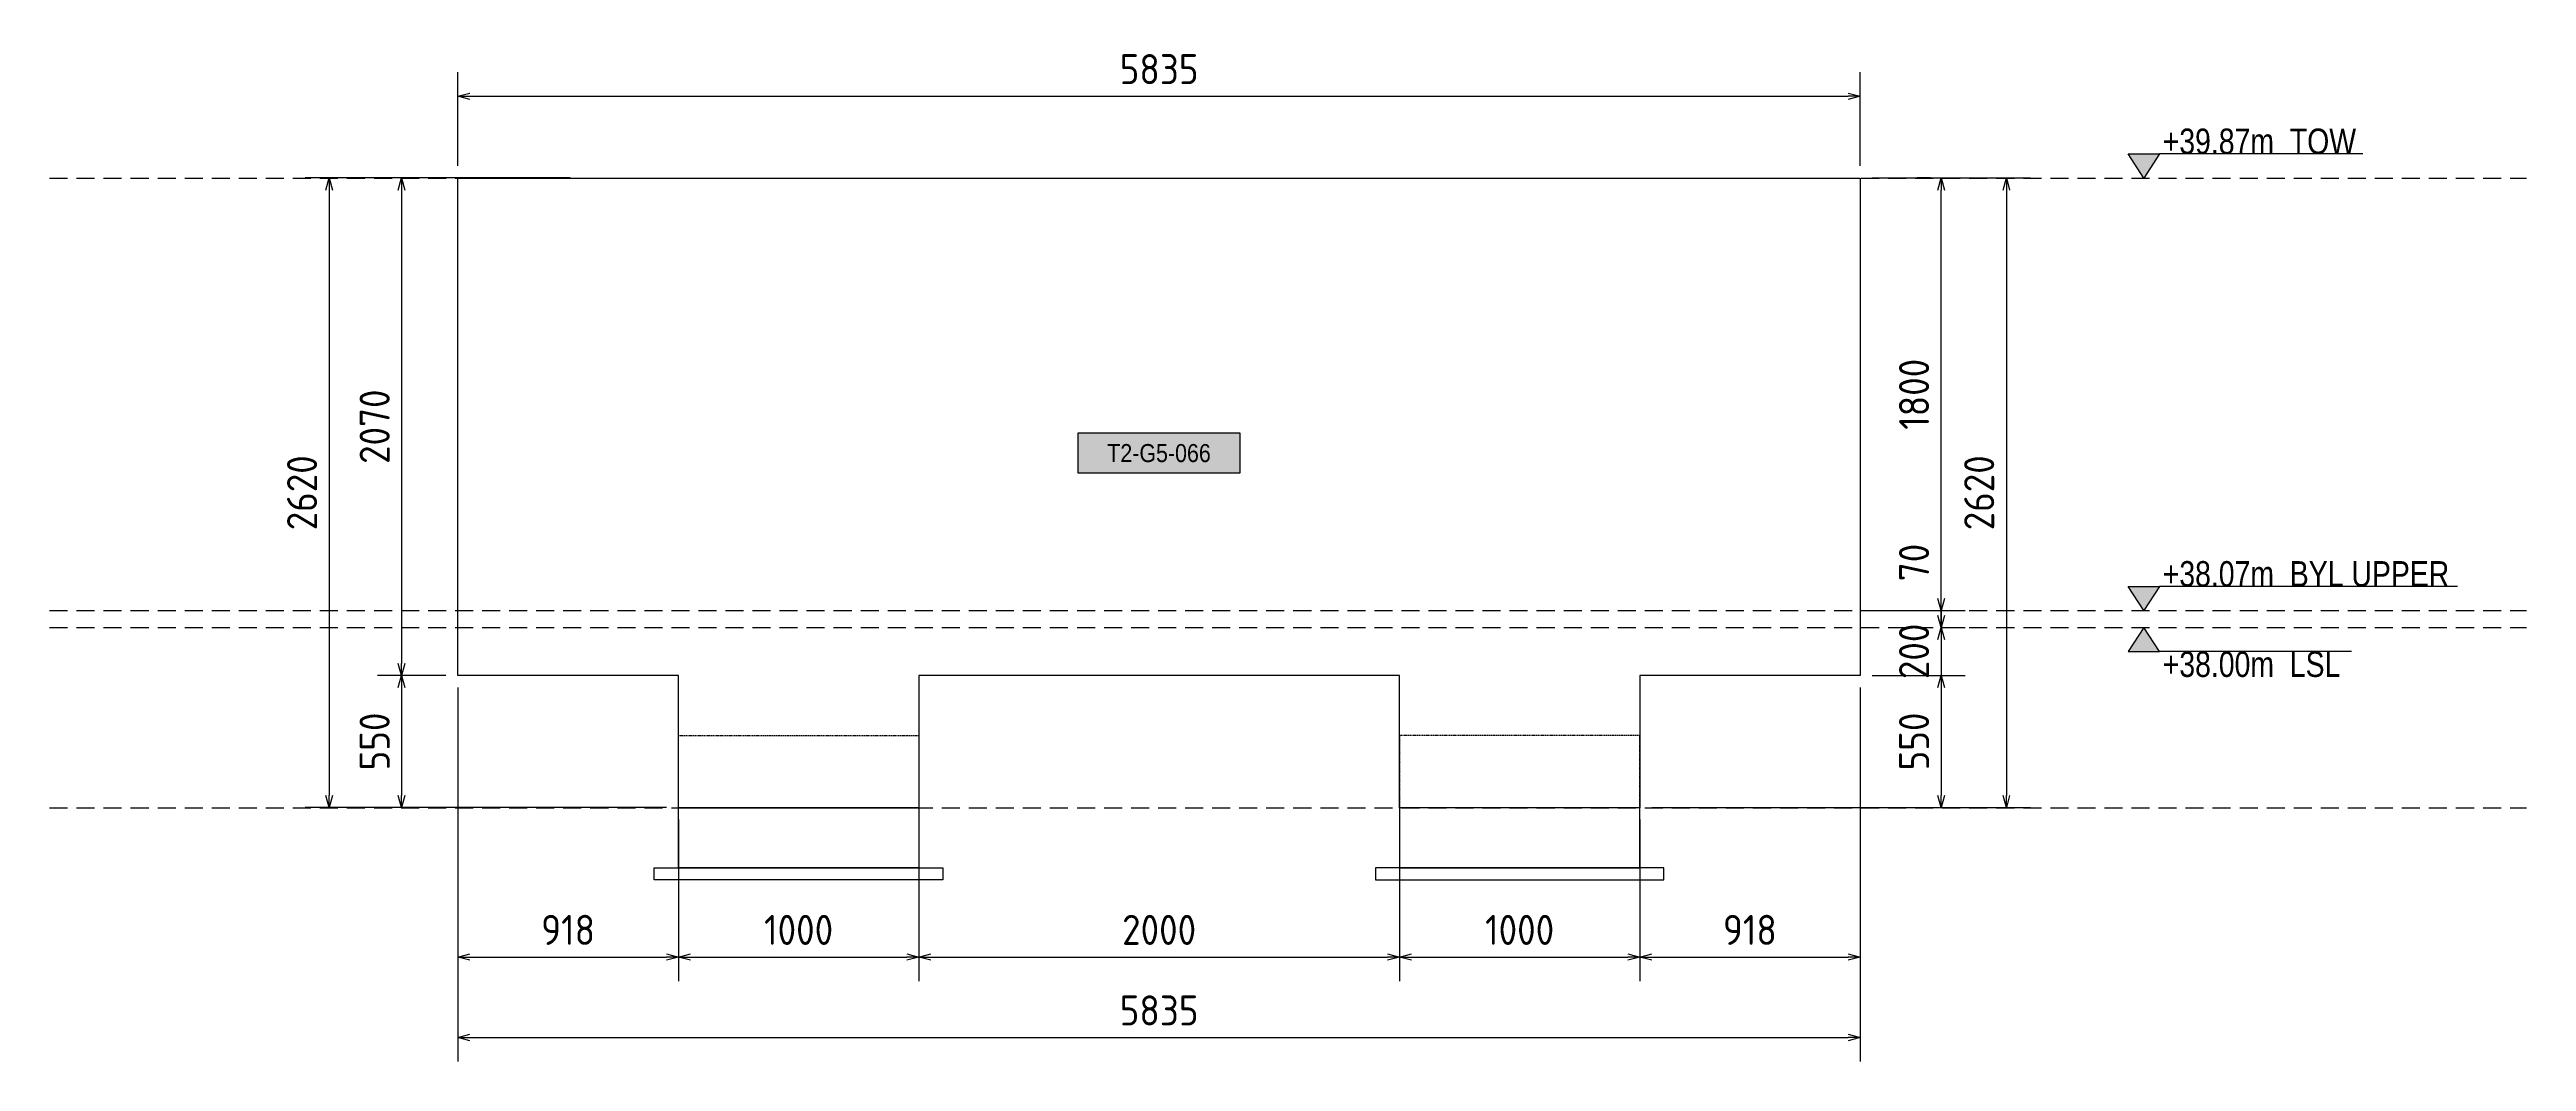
# Model space of a CAD drawing. Header units: centimetres. Extents: x -6122352 to 4157695, y -1694241 to 1947892.
# Drawn here: x 3577937 to 3588243, y 712352 to 716564 of the extents above; entities that cross this region are included whole.
import ezdxf
from ezdxf.enums import TextEntityAlignment as Align

# ---------------------------------------------------------------- set-up
doc = ezdxf.new("R2010")
doc.units = ezdxf.units.CM
doc.header["$MEASUREMENT"] = 0
doc.header["$PDMODE"] = 66
doc.header["$PDSIZE"] = 100
doc.linetypes.add('23585-XR-AR-END-SETTING OUT PLAN$0$HIDDEN', pattern=[0.375, 0.25, -0.125])
doc.linetypes.add('DASHED2', pattern=[0.375, 0.25, -0.125])
for name, color, linetype in [('00-MI-DIM', 7, 'Continuous'), ('@MI-TYPE-01', 30, 'Continuous'), ('@MI-TYPE-02', 6, 'Continuous'), ('JML-Dimension', 1, 'Continuous'), ('PANEL-TAGS', 7, 'Continuous'), ('SECTION', 130, 'Continuous')]:
    doc.layers.add(name, color=color, linetype=linetype)
doc.styles.add('PANELTAG_STYLE', font='arial.ttf')
doc.styles.add('Schueco-BEMSTIL', font='isocpeur.ttf', dxfattribs={"width": 0.9})
doc.styles.add('txt-Pisa-std', font='arial.ttf', dxfattribs={"width": 0.8})
doc.dimstyles.new('MI- JWC-TXT-2.5 MM', dxfattribs={"dimscale": 1.5, "dimtxt": 2.5, "dimasz": 1, "dimexe": 2, "dimexo": 1, "dimgap": 1, "dimtad": 1, "dimdec": 0, "dimdsep": 46, "dimtxsty": 'Schueco-BEMSTIL', "dimblk": 'OPEN30', "dimcen": 0, "dimdle": 2, "dimclrd": 140, "dimclre": 8, "dimclrt": 40, "dimadec": 0, "dimazin": 2, "dimtfac": 1, "dimtdec": 0, "dimtix": 1, "dimtmove": 2, "dimatfit": 3, "dimldrblk": 'OPEN', "dimfxl": 2, "dimlwd": -1, "dimlwe": -1, "dimarcsym": 0})

# ---------------------------------------------------------------- blocks, each defined once
blk = doc.blocks.new('*U2669')
at = {"layer": 'JML-Dimension'}
h = blk.add_hatch(color=10, dxfattribs=at)
h.dxf.hatch_style = 1
h.paths.add_polyline_path([(0, 0), (-1.54, 2.37), (1.54, 2.37)])
blk.add_line((20.44, 2.37), (1.54, 2.37), dxfattribs=at)
blk.add_lwpolyline([(0, 0), (-1.54, 2.37), (1.54, 2.37), (0, 0)], dxfattribs=at)
at = {"color": 5, "style": 'txt-Pisa-std', "width": 0.8}
blk.add_attdef('+0.0', text='', height=2.5, dxfattribs=at).set_placement((1.87, 2.37), align=Align.BOTTOM_LEFT)
blk = doc.blocks.new('*U2670')
at = {"layer": 'JML-Dimension'}
h = blk.add_hatch(color=10, dxfattribs=at)
h.dxf.hatch_style = 1
h.paths.add_polyline_path([(0, 0), (-1.54, 2.37), (1.54, 2.37)])
blk.add_line((30.87, 2.37), (1.54, 2.37), dxfattribs=at)
blk.add_lwpolyline([(0, 0), (-1.54, 2.37), (1.54, 2.37), (0, 0)], dxfattribs=at)
at = {"color": 5, "style": 'txt-Pisa-std', "width": 0.8}
blk.add_attdef('+0.0', text='', height=2.5, dxfattribs=at).set_placement((1.87, 2.37), align=Align.BOTTOM_LEFT)
blk = doc.blocks.new('*U2671')
at = {"layer": 'JML-Dimension'}
h = blk.add_hatch(color=10, dxfattribs=at)
h.dxf.hatch_style = 1
h.paths.add_polyline_path([(0, 0), (-1.54, 2.37), (1.54, 2.37)])
blk.add_line((21.57, 2.37), (1.54, 2.37), dxfattribs=at)
blk.add_lwpolyline([(0, 0), (-1.54, 2.37), (1.54, 2.37), (0, 0)], dxfattribs=at)
at = {"color": 5, "style": 'txt-Pisa-std', "width": 0.8}
blk.add_attdef('+0.0', text='', height=2.5, dxfattribs=at).set_placement((1.87, 2.37), align=Align.BOTTOM_LEFT)
blk = doc.blocks.new('_Open30')
at = {"color": 0, "linetype": 'ByBlock', "lineweight": -2}
for p, q in [((-1, 0.27), (0, 0)), ((0, 0), (-1, -0.27)), ((0, 0), (-1, 0))]:
    blk.add_line(p, q, dxfattribs=at)
blk = doc.blocks.new('*D2638')
at = {"layer": '00-MI-DIM', "color": 8, "transparency": 16777216}
for p, q in [((3579636, 716079), (3579636, 716469)), ((3585471, 716079), (3585471, 716469))]:
    blk.add_line(p, q, dxfattribs=at)
at = {"layer": '00-MI-DIM', "color": 140, "transparency": 16777216}
blk.add_line((3579686, 716369), (3585421, 716369), dxfattribs=at)
at = {"layer": 'Defpoints', "color": 0, "transparency": 16777216}
for p in [(3585471, 716369), (3579636, 716029), (3585471, 716029)]:
    blk.add_point(p, dxfattribs=at)
at = {"layer": '00-MI-DIM', "color": 140, "transparency": 16777216, "xscale": 50, "yscale": 50, "zscale": 50, "rotation": 180}
blk.add_blockref('_Open30', (3579636, 716369), dxfattribs=at)
at = {"layer": '00-MI-DIM', "color": 140, "transparency": 16777216, "xscale": 50, "yscale": 50, "zscale": 50}
blk.add_blockref('_Open30', (3585471, 716369), dxfattribs=at)
at = {"layer": '00-MI-DIM', "color": 40, "transparency": 16777216, "insert": (3582554, 716482), "char_height": 125, "attachment_point": 5, "style": 'Schueco-BEMSTIL'}
blk.add_mtext('5835', dxfattribs=at)
blk = doc.blocks.new('_Open')
at = {"color": 0, "linetype": 'ByBlock', "lineweight": -2}
for p, q in [((-1, 0.2), (0, 0)), ((-1, -0.2), (0, 0)), ((0, 0), (-1, 0))]:
    blk.add_line(p, q, dxfattribs=at)
blk = doc.blocks.new('*D2639')
at = {"layer": '00-MI-DIM', "color": 140, "transparency": 16777216}
for p, q in [((3585808, 714279), (3585808, 714329)), ((3585808, 714229), (3585808, 714159)), ((3585808, 714109), (3585808, 714059))]:
    blk.add_line(p, q, dxfattribs=at)
at = {"layer": '00-MI-DIM', "color": 8, "transparency": 16777216}
for p, q in [((3585521, 714229), (3585908, 714229)), ((3585858, 714159), (3585908, 714159))]:
    blk.add_line(p, q, dxfattribs=at)
at = {"layer": 'Defpoints', "color": 0, "transparency": 16777216}
for p in [(3585471, 714229), (3585808, 714159), (3585808, 714159)]:
    blk.add_point(p, dxfattribs=at)
at = {"layer": '00-MI-DIM', "color": 140, "transparency": 16777216, "xscale": 50, "yscale": 50, "zscale": 50}
for p, rotation in [((3585808, 714229), 270), ((3585808, 714159), 90)]:
    blk.add_blockref('_Open30', p, dxfattribs=dict(at, rotation=rotation))
at = {"layer": '00-MI-DIM', "color": 40, "transparency": 16777216, "insert": (3585695, 714429), "char_height": 125, "attachment_point": 5, "rotation": 90, "style": 'Schueco-BEMSTIL'}
blk.add_mtext('70', dxfattribs=at)
blk = doc.blocks.new('*D2640')
at = {"layer": '00-MI-DIM', "color": 140, "transparency": 16777216}
for p, q in [((3585808, 714209), (3585808, 714259)), ((3585808, 714159), (3585808, 713959)), ((3585808, 713909), (3585808, 713859))]:
    blk.add_line(p, q, dxfattribs=at)
at = {"layer": '00-MI-DIM', "color": 8, "transparency": 16777216}
for p, q in [((3585858, 714159), (3585908, 714159)), ((3585521, 713959), (3585908, 713959))]:
    blk.add_line(p, q, dxfattribs=at)
at = {"layer": 'Defpoints', "color": 0, "transparency": 16777216}
for p in [(3585808, 714159), (3585471, 713959), (3585808, 713959)]:
    blk.add_point(p, dxfattribs=at)
at = {"layer": '00-MI-DIM', "color": 140, "transparency": 16777216, "xscale": 50, "yscale": 50, "zscale": 50}
for p, rotation in [((3585808, 714159), 270), ((3585808, 713959), 90)]:
    blk.add_blockref('_Open30', p, dxfattribs=dict(at, rotation=rotation))
at = {"layer": '00-MI-DIM', "color": 40, "transparency": 16777216, "insert": (3585695, 714059), "char_height": 125, "attachment_point": 5, "rotation": 90, "style": 'Schueco-BEMSTIL'}
blk.add_mtext('200', dxfattribs=at)
blk = doc.blocks.new('*D2641')
at = {"layer": '00-MI-DIM', "color": 8, "transparency": 16777216}
for p, q in [((3585521, 713959), (3585908, 713959)), ((3585610, 713409), (3585908, 713409))]:
    blk.add_line(p, q, dxfattribs=at)
at = {"layer": '00-MI-DIM', "color": 140, "transparency": 16777216}
blk.add_line((3585808, 713909), (3585808, 713459), dxfattribs=at)
at = {"layer": 'Defpoints', "color": 0, "transparency": 16777216}
for p in [(3585471, 713959), (3585560, 713409), (3585808, 713409)]:
    blk.add_point(p, dxfattribs=at)
at = {"layer": '00-MI-DIM', "color": 140, "transparency": 16777216, "xscale": 50, "yscale": 50, "zscale": 50}
for p, rotation in [((3585808, 713959), 90), ((3585808, 713409), 270)]:
    blk.add_blockref('_Open30', p, dxfattribs=dict(at, rotation=rotation))
at = {"layer": '00-MI-DIM', "color": 40, "transparency": 16777216, "insert": (3585695, 713684), "char_height": 125, "attachment_point": 5, "rotation": 90, "style": 'Schueco-BEMSTIL'}
blk.add_mtext('550', dxfattribs=at)
blk = doc.blocks.new('*D2642')
at = {"layer": '00-MI-DIM', "color": 8, "transparency": 16777216}
for p, q in [((3579636, 713909), (3579636, 712687)), ((3580554, 713359), (3580554, 712687))]:
    blk.add_line(p, q, dxfattribs=at)
at = {"layer": '00-MI-DIM', "color": 140, "transparency": 16777216}
blk.add_line((3579686, 712787), (3580504, 712787), dxfattribs=at)
at = {"layer": 'Defpoints', "color": 0, "transparency": 16777216}
for p in [(3579636, 713959), (3580554, 713409), (3580554, 712787)]:
    blk.add_point(p, dxfattribs=at)
at = {"layer": '00-MI-DIM', "color": 140, "transparency": 16777216, "xscale": 50, "yscale": 50, "zscale": 50, "rotation": 180}
blk.add_blockref('_Open30', (3579636, 712787), dxfattribs=at)
at = {"layer": '00-MI-DIM', "color": 140, "transparency": 16777216, "xscale": 50, "yscale": 50, "zscale": 50}
blk.add_blockref('_Open30', (3580554, 712787), dxfattribs=at)
at = {"layer": '00-MI-DIM', "color": 40, "transparency": 16777216, "insert": (3580095, 712900), "char_height": 125, "attachment_point": 5, "style": 'Schueco-BEMSTIL'}
blk.add_mtext('918', dxfattribs=at)
blk = doc.blocks.new('*D2643')
at = {"layer": '00-MI-DIM', "color": 8, "transparency": 16777216}
for p, q in [((3580554, 713109), (3580554, 712687)), ((3581554, 713109), (3581554, 712687))]:
    blk.add_line(p, q, dxfattribs=at)
at = {"layer": '00-MI-DIM', "color": 140, "transparency": 16777216}
blk.add_line((3580604, 712787), (3581504, 712787), dxfattribs=at)
at = {"layer": 'Defpoints', "color": 0, "transparency": 16777216}
for p in [(3580554, 713159), (3581554, 713159), (3581554, 712787)]:
    blk.add_point(p, dxfattribs=at)
at = {"layer": '00-MI-DIM', "color": 140, "transparency": 16777216, "xscale": 50, "yscale": 50, "zscale": 50, "rotation": 180}
blk.add_blockref('_Open30', (3580554, 712787), dxfattribs=at)
at = {"layer": '00-MI-DIM', "color": 140, "transparency": 16777216, "xscale": 50, "yscale": 50, "zscale": 50}
blk.add_blockref('_Open30', (3581554, 712787), dxfattribs=at)
at = {"layer": '00-MI-DIM', "color": 40, "transparency": 16777216, "insert": (3581054, 712900), "char_height": 125, "attachment_point": 5, "style": 'Schueco-BEMSTIL'}
blk.add_mtext('1000', dxfattribs=at)
blk = doc.blocks.new('*D2644')
at = {"layer": '00-MI-DIM', "color": 8, "transparency": 16777216}
for p, q in [((3581554, 713359), (3581554, 712687)), ((3583554, 713359), (3583554, 712687))]:
    blk.add_line(p, q, dxfattribs=at)
at = {"layer": '00-MI-DIM', "color": 140, "transparency": 16777216}
blk.add_line((3581604, 712787), (3583504, 712787), dxfattribs=at)
at = {"layer": 'Defpoints', "color": 0, "transparency": 16777216}
for p in [(3581554, 713409), (3583554, 713409), (3583554, 712787)]:
    blk.add_point(p, dxfattribs=at)
at = {"layer": '00-MI-DIM', "color": 140, "transparency": 16777216, "xscale": 50, "yscale": 50, "zscale": 50, "rotation": 180}
blk.add_blockref('_Open30', (3581554, 712787), dxfattribs=at)
at = {"layer": '00-MI-DIM', "color": 140, "transparency": 16777216, "xscale": 50, "yscale": 50, "zscale": 50}
blk.add_blockref('_Open30', (3583554, 712787), dxfattribs=at)
at = {"layer": '00-MI-DIM', "color": 40, "transparency": 16777216, "insert": (3582554, 712900), "char_height": 125, "attachment_point": 5, "style": 'Schueco-BEMSTIL'}
blk.add_mtext('2000', dxfattribs=at)
blk = doc.blocks.new('*D2645')
at = {"layer": '00-MI-DIM', "color": 8, "transparency": 16777216}
for p, q in [((3583554, 713359), (3583554, 712687)), ((3584554, 713359), (3584554, 712687))]:
    blk.add_line(p, q, dxfattribs=at)
at = {"layer": '00-MI-DIM', "color": 140, "transparency": 16777216}
blk.add_line((3583604, 712787), (3584504, 712787), dxfattribs=at)
at = {"layer": 'Defpoints', "color": 0, "transparency": 16777216}
for p in [(3583554, 713409), (3584554, 713409), (3584554, 712787)]:
    blk.add_point(p, dxfattribs=at)
at = {"layer": '00-MI-DIM', "color": 140, "transparency": 16777216, "xscale": 50, "yscale": 50, "zscale": 50, "rotation": 180}
blk.add_blockref('_Open30', (3583554, 712787), dxfattribs=at)
at = {"layer": '00-MI-DIM', "color": 140, "transparency": 16777216, "xscale": 50, "yscale": 50, "zscale": 50}
blk.add_blockref('_Open30', (3584554, 712787), dxfattribs=at)
at = {"layer": '00-MI-DIM', "color": 40, "transparency": 16777216, "insert": (3584054, 712900), "char_height": 125, "attachment_point": 5, "style": 'Schueco-BEMSTIL'}
blk.add_mtext('1000', dxfattribs=at)
blk = doc.blocks.new('*D2646')
at = {"layer": '00-MI-DIM', "color": 8, "transparency": 16777216}
for p, q in [((3585471, 713909), (3585471, 712687)), ((3584554, 713359), (3584554, 712687))]:
    blk.add_line(p, q, dxfattribs=at)
at = {"layer": '00-MI-DIM', "color": 140, "transparency": 16777216}
blk.add_line((3584604, 712787), (3585421, 712787), dxfattribs=at)
at = {"layer": 'Defpoints', "color": 0, "transparency": 16777216}
for p in [(3585471, 713959), (3584554, 713409), (3585471, 712787)]:
    blk.add_point(p, dxfattribs=at)
at = {"layer": '00-MI-DIM', "color": 140, "transparency": 16777216, "xscale": 50, "yscale": 50, "zscale": 50, "rotation": 180}
blk.add_blockref('_Open30', (3584554, 712787), dxfattribs=at)
at = {"layer": '00-MI-DIM', "color": 140, "transparency": 16777216, "xscale": 50, "yscale": 50, "zscale": 50}
blk.add_blockref('_Open30', (3585471, 712787), dxfattribs=at)
at = {"layer": '00-MI-DIM', "color": 40, "transparency": 16777216, "insert": (3585012, 712900), "char_height": 125, "attachment_point": 5, "style": 'Schueco-BEMSTIL'}
blk.add_mtext('918', dxfattribs=at)
blk = doc.blocks.new('*D2647')
at = {"layer": '00-MI-DIM', "color": 8, "transparency": 16777216}
for p, q in [((3579636, 713909), (3579636, 712352)), ((3585471, 713909), (3585471, 712352))]:
    blk.add_line(p, q, dxfattribs=at)
at = {"layer": '00-MI-DIM', "color": 140, "transparency": 16777216}
blk.add_line((3579686, 712452), (3585421, 712452), dxfattribs=at)
at = {"layer": 'Defpoints', "color": 0, "transparency": 16777216}
for p in [(3579636, 713959), (3585471, 713959), (3585471, 712452)]:
    blk.add_point(p, dxfattribs=at)
at = {"layer": '00-MI-DIM', "color": 140, "transparency": 16777216, "xscale": 50, "yscale": 50, "zscale": 50, "rotation": 180}
blk.add_blockref('_Open30', (3579636, 712452), dxfattribs=at)
at = {"layer": '00-MI-DIM', "color": 140, "transparency": 16777216, "xscale": 50, "yscale": 50, "zscale": 50}
blk.add_blockref('_Open30', (3585471, 712452), dxfattribs=at)
at = {"layer": '00-MI-DIM', "color": 40, "transparency": 16777216, "insert": (3582554, 712565), "char_height": 125, "attachment_point": 5, "style": 'Schueco-BEMSTIL'}
blk.add_mtext('5835', dxfattribs=at)
blk = doc.blocks.new('*D2648')
at = {"layer": '00-MI-DIM', "color": 8, "transparency": 16777216}
for p, q in [((3579586, 716029), (3579302, 716029)), ((3579586, 713959), (3579302, 713959))]:
    blk.add_line(p, q, dxfattribs=at)
at = {"layer": '00-MI-DIM', "color": 140, "transparency": 16777216}
blk.add_line((3579402, 715979), (3579402, 714009), dxfattribs=at)
at = {"layer": 'Defpoints', "color": 0, "transparency": 16777216}
for p in [(3579636, 716029), (3579402, 713959), (3579636, 713959)]:
    blk.add_point(p, dxfattribs=at)
at = {"layer": '00-MI-DIM', "color": 140, "transparency": 16777216, "xscale": 50, "yscale": 50, "zscale": 50}
for p, rotation in [((3579402, 716029), 90), ((3579402, 713959), 270)]:
    blk.add_blockref('_Open30', p, dxfattribs=dict(at, rotation=rotation))
at = {"layer": '00-MI-DIM', "color": 40, "transparency": 16777216, "insert": (3579290, 714994), "char_height": 125, "attachment_point": 5, "rotation": 90, "style": 'Schueco-BEMSTIL'}
blk.add_mtext('2070', dxfattribs=at)
blk = doc.blocks.new('*D2649')
at = {"layer": '00-MI-DIM', "color": 8, "transparency": 16777216}
for p, q in [((3579586, 713959), (3579302, 713959)), ((3580504, 713409), (3579302, 713409))]:
    blk.add_line(p, q, dxfattribs=at)
at = {"layer": '00-MI-DIM', "color": 140, "transparency": 16777216}
blk.add_line((3579402, 713909), (3579402, 713459), dxfattribs=at)
at = {"layer": 'Defpoints', "color": 0, "transparency": 16777216}
for p in [(3579636, 713959), (3579402, 713409), (3580554, 713409)]:
    blk.add_point(p, dxfattribs=at)
at = {"layer": '00-MI-DIM', "color": 140, "transparency": 16777216, "xscale": 50, "yscale": 50, "zscale": 50}
for p, rotation in [((3579402, 713959), 90), ((3579402, 713409), 270)]:
    blk.add_blockref('_Open30', p, dxfattribs=dict(at, rotation=rotation))
at = {"layer": '00-MI-DIM', "color": 40, "transparency": 16777216, "insert": (3579290, 713684), "char_height": 125, "attachment_point": 5, "rotation": 90, "style": 'Schueco-BEMSTIL'}
blk.add_mtext('550', dxfattribs=at)
blk = doc.blocks.new('*D2650')
at = {"layer": '00-MI-DIM', "color": 8, "transparency": 16777216}
for p, q in [((3580104, 716029), (3579001, 716029)), ((3580304, 713409), (3579001, 713409))]:
    blk.add_line(p, q, dxfattribs=at)
at = {"layer": '00-MI-DIM', "color": 140, "transparency": 16777216}
blk.add_line((3579101, 715979), (3579101, 713459), dxfattribs=at)
at = {"layer": 'Defpoints', "color": 0, "transparency": 16777216}
for p in [(3580154, 716029), (3579101, 713409), (3580354, 713409)]:
    blk.add_point(p, dxfattribs=at)
at = {"layer": '00-MI-DIM', "color": 140, "transparency": 16777216, "xscale": 50, "yscale": 50, "zscale": 50}
for p, rotation in [((3579101, 716029), 90), ((3579101, 713409), 270)]:
    blk.add_blockref('_Open30', p, dxfattribs=dict(at, rotation=rotation))
at = {"layer": '00-MI-DIM', "color": 40, "transparency": 16777216, "insert": (3578988, 714719), "char_height": 125, "attachment_point": 5, "rotation": 90, "style": 'Schueco-BEMSTIL'}
blk.add_mtext('2620', dxfattribs=at)
blk = doc.blocks.new('T1-FOOTING ELEVATION')
at = {"color": 9}
blk.add_lwpolyline([(-600, -250), (600, -250), (600, -300), (-600, -300)], close=True, dxfattribs=at)
at = {"layer": '@MI-TYPE-01', "color": 114, "linetype": '23585-XR-AR-END-SETTING OUT PLAN$0$HIDDEN', "ltscale": 20, "true_color": 0x139b48}
blk.add_lwpolyline([(-500, 0), (-500, 300), (500, 300), (500, 0)], dxfattribs=at)
at = {"layer": '@MI-TYPE-01', "color": 114, "true_color": 0x139b48}
blk.add_lwpolyline([(-500, 0), (500, 0), (500, -250), (-500, -250)], close=True, dxfattribs=at)
blk = doc.blocks.new('*D2651')
at = {"layer": '00-MI-DIM', "color": 8, "transparency": 16777216}
for p, q in [((3585763, 716029), (3585708, 716029)), ((3585521, 714229), (3585908, 714229))]:
    blk.add_line(p, q, dxfattribs=at)
at = {"layer": '00-MI-DIM', "color": 140, "transparency": 16777216}
blk.add_line((3585808, 714279), (3585808, 715979), dxfattribs=at)
at = {"layer": 'Defpoints', "color": 0, "transparency": 16777216}
for p in [(3585808, 716029), (3585813, 716029), (3585471, 714229)]:
    blk.add_point(p, dxfattribs=at)
at = {"layer": '00-MI-DIM', "color": 140, "transparency": 16777216, "xscale": 50, "yscale": 50, "zscale": 50}
for p, rotation in [((3585808, 716029), 90), ((3585808, 714229), 270)]:
    blk.add_blockref('_Open30', p, dxfattribs=dict(at, rotation=rotation))
at = {"layer": '00-MI-DIM', "color": 40, "transparency": 16777216, "insert": (3585695, 715129), "char_height": 125, "attachment_point": 5, "rotation": 90, "style": 'Schueco-BEMSTIL'}
blk.add_mtext('1800', dxfattribs=at)
blk = doc.blocks.new('*D2652')
at = {"layer": '00-MI-DIM', "color": 8, "transparency": 16777216}
for p, q in [((3585521, 716029), (3586179, 716029)), ((3584604, 713409), (3586179, 713409))]:
    blk.add_line(p, q, dxfattribs=at)
at = {"layer": '00-MI-DIM', "color": 140, "transparency": 16777216}
blk.add_line((3586079, 715979), (3586079, 713459), dxfattribs=at)
at = {"layer": 'Defpoints', "color": 0, "transparency": 16777216}
for p in [(3585471, 716029), (3584554, 713409), (3586079, 713409)]:
    blk.add_point(p, dxfattribs=at)
at = {"layer": '00-MI-DIM', "color": 140, "transparency": 16777216, "xscale": 50, "yscale": 50, "zscale": 50}
for p, rotation in [((3586079, 716029), 90), ((3586079, 713409), 270)]:
    blk.add_blockref('_Open30', p, dxfattribs=dict(at, rotation=rotation))
at = {"layer": '00-MI-DIM', "color": 40, "transparency": 16777216, "insert": (3585966, 714719), "char_height": 125, "attachment_point": 5, "rotation": 90, "style": 'Schueco-BEMSTIL'}
blk.add_mtext('2620', dxfattribs=at)
blk = doc.blocks.new('PANELTAG')
at = {"layer": 'PANEL-TAGS', "color": 1}
blk.add_lwpolyline([(-13.5, -3.3), (13.5, -3.3), (13.5, 3.3), (-13.5, 3.3)], close=True, dxfattribs=at)
at = {"layer": 'PANEL-TAGS', "color": 40, "true_color": 0xffd700}
blk.add_solid([(-13.5, -3.3), (13.5, -3.3), (-13.5, 3.3), (13.5, 3.3)], dxfattribs=at)
at = {"layer": 'PANEL-TAGS', "color": 5, "style": 'PANELTAG_STYLE', "width": 0.85}
blk.add_attdef('TAGNO', text='', height=3, dxfattribs=at).set_placement((0, 0), align=Align.MIDDLE)

msp = doc.modelspace()

# ---------------------------------------------------------------- linework, layer by layer
at = {"layer": '@MI-TYPE-02', "color": 160, "linetype": 'DASHED2', "ltscale": 300}
for points in [[(3577937.30991, 716028.63141), (3588243.06516, 716028.63141)], [(3577937.30991, 714228.63141), (3588243.06516, 714228.63141)], [(3577937.30991, 714158.63141), (3588243.06516, 714158.63141)], [(3577937.30991, 713408.63141), (3588243.06516, 713408.63141)]]:
    msp.add_lwpolyline(points, dxfattribs=at)
at = {"layer": '@MI-TYPE-02', "color": 30}
msp.add_lwpolyline([(3583553.57565, 713408.63141), (3583553.57565, 713958.63141), (3581553.57565, 713958.63141), (3581553.57565, 713408.63141), (3580553.57565, 713408.63141), (3580553.57565, 713958.63141), (3579635.98489, 713958.63141), (3579635.98489, 716028.63141), (3585471.16641, 716028.63141), (3585471.16641, 713958.63141), (3584553.57565, 713958.63141), (3584553.57565, 713408.63141)], close=True, dxfattribs=at)

# ---------------------------------------------------------------- block references
at = {"layer": '@MI-TYPE-01', "color": 30}
msp.add_blockref('T1-FOOTING ELEVATION', (3581053.57565, 713408.63141), dxfattribs=at)
at = {"layer": '@MI-TYPE-01', "color": 30, "xscale": -1}
msp.add_blockref('T1-FOOTING ELEVATION', (3584053.57565, 713408.63141), dxfattribs=at)
at = {"layer": 'PANEL-TAGS', "color": 30}
ref = msp.add_blockref('PANELTAG', (3582553.57565, 714884.28935), dxfattribs=dict(at, xscale=25, yscale=25, zscale=25))
ref.add_attrib('TAGNO', 'T2-G5-066', dxfattribs={"color": 5, "height": 75, "style": 'PANELTAG_STYLE', "width": 0.85}).set_placement((3582553.57565, 714884.28935), align=Align.MIDDLE_CENTER)
at = {"layer": 'SECTION', "color": 6}
ref = msp.add_blockref('*U2671', (3586650.50229, 716028.63141), dxfattribs=dict(at, xscale=42.30147098076819, yscale=42.30147098076819, zscale=42.30147098076819))
ref.add_attrib('+0.0', '+39.87m  TOW', (3586729.63094, 716128.88848), dxfattribs={"layer": 'JML-Dimension', "color": 5, "height": 105.7536775, "style": 'txt-Pisa-std', "width": 0.8})
ref = msp.add_blockref('*U2670', (3586650.50229, 714228.63141), dxfattribs=dict(at, xscale=42.30147098076819, yscale=42.30147098076819, zscale=42.30147098076819))
ref.add_attrib('+0.0', '+38.07m  BYL UPPER', (3586729.63094, 714328.88848), dxfattribs={"layer": 'JML-Dimension', "color": 5, "height": 105.7536775, "style": 'txt-Pisa-std', "width": 0.8})
ref = msp.add_blockref('*U2669', (3586650.50229, 714158.63141), dxfattribs=dict(at, xscale=-42.30147098076819, yscale=42.30147098076819, zscale=42.30147098076819, rotation=179.999999999842))
ref.add_attrib('+0.0', '+38.00m  LSL', (3586729.63094, 713952.62067), dxfattribs={"layer": 'JML-Dimension', "color": 5, "height": 105.7536775, "style": 'txt-Pisa-std', "width": 0.8})

# ---------------------------------------------------------------- dimensions: what is measured, and where the dimension line sits
at = {"layer": '00-MI-DIM', "color": 30}
for base, p1, p2, picture, middle in [((3585471.16641, 716369.07384), (3579635.98489, 716028.63141), (3585471.16641, 716028.63141), '*D2638', (3582553.57565, 716481.57384)), ((3580553.57565, 712787.1084), (3579635.98489, 713958.63141), (3580553.57565, 713408.63141), '*D2642', (3580094.78027, 712899.6084)), ((3585471.16641, 712452.48823), (3579635.98489, 713958.63141), (3585471.16641, 713958.63141), '*D2647', (3582553.57565, 712564.98823)), ((3585471.16641, 712787.1084), (3584553.57565, 713408.63141), (3585471.16641, 713958.63141), '*D2646', (3585012.37103, 712899.6084)), ((3583553.57565, 712787.1084), (3581553.57565, 713408.63141), (3583553.57565, 713408.63141), '*D2644', (3582553.57565, 712899.6084)), ((3584553.57565, 712787.1084), (3583553.57565, 713408.63141), (3584553.57565, 713408.63141), '*D2645', (3584053.57565, 712899.6084)), ((3581553.57565, 712787.1084), (3580553.57565, 713158.63141), (3581553.57565, 713158.63141), '*D2643', (3581053.57565, 712899.6084))]:
    dim = msp.add_linear_dim(base=base, p1=p1, p2=p2, dimstyle='MI- JWC-TXT-2.5 MM', dxfattribs=at)
    dim.commit()
    dim.dimension.update_dxf_attribs({"geometry": picture, "text_midpoint": middle})
for base, p1, p2, picture, middle in [((3579100.62402, 713408.63141), (3580154.38498, 716028.63141), (3580353.57565, 713408.63141), '*D2650', (3578988.12402, 714718.63141)), ((3579402.3928, 713958.63141), (3579635.98489, 716028.63141), (3579635.98489, 713958.63141), '*D2648', (3579289.8928, 714993.63141)), ((3586078.85786, 713408.63141), (3585471.16641, 716028.63141), (3584553.57565, 713408.63141), '*D2652', (3585966.35786, 714718.63141)), ((3585807.80919, 716028.63141), (3585471.16641, 714228.63141), (3585812.69959, 716028.63141), '*D2651', (3585695.30919, 715128.63141)), ((3585807.80919, 713958.63141), (3585807.80919, 714158.63141), (3585471.16641, 713958.63141), '*D2640', (3585695.30919, 714058.63141)), ((3579402.3928, 713408.63141), (3579635.98489, 713958.63141), (3580553.57565, 713408.63141), '*D2649', (3579289.8928, 713683.63141)), ((3585807.80919, 713408.63141), (3585471.16641, 713958.63141), (3585559.87664, 713408.63141), '*D2641', (3585695.30919, 713683.63141))]:
    dim = msp.add_linear_dim(base=base, p1=p1, p2=p2, angle=90, dimstyle='MI- JWC-TXT-2.5 MM', dxfattribs=at)
    dim.commit()
    dim.dimension.update_dxf_attribs({"geometry": picture, "text_midpoint": middle})
dim = msp.add_linear_dim(base=(3585807.80919, 714158.63141), p1=(3585471.16641, 714228.63141), p2=(3585807.80919, 714158.63141), angle=90, dimstyle='MI- JWC-TXT-2.5 MM', dxfattribs=at)
dim.commit()
dim.dimension.update_dxf_attribs({"geometry": '*D2639', "text_midpoint": (3585695.30919, 714428.66974), "dimtype": 160})

doc.saveas('drawing.dxf')
